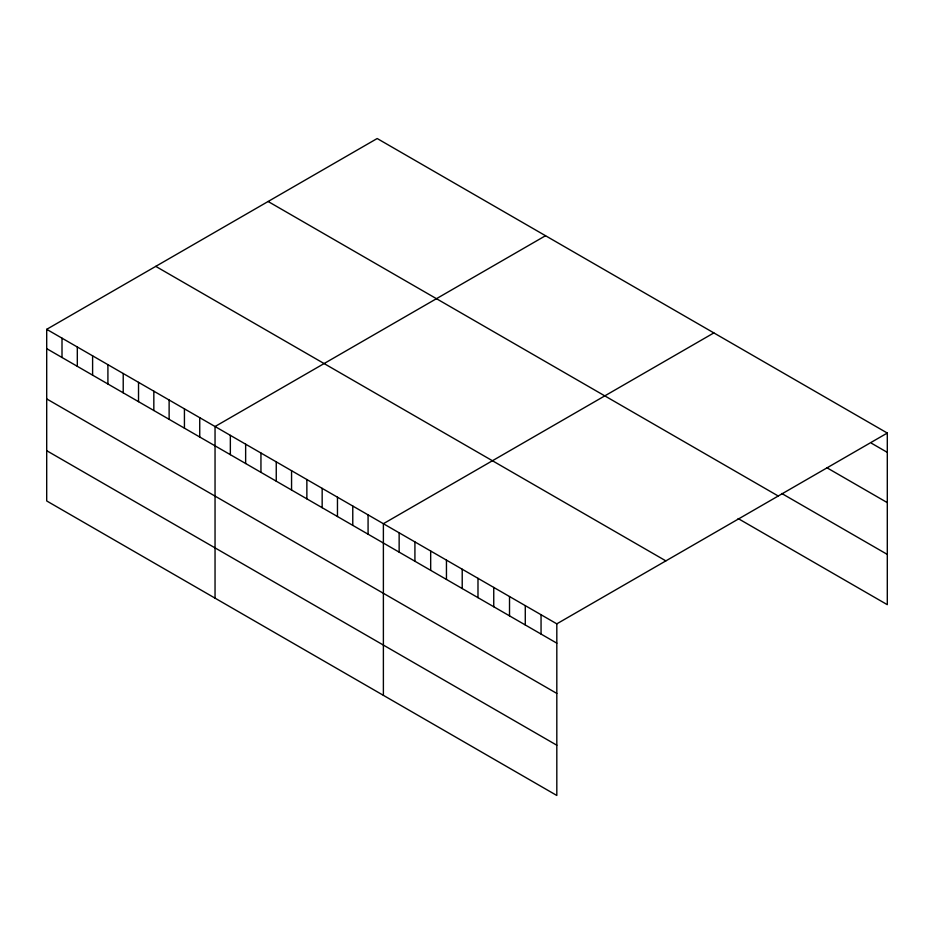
<?xml version="1.0" encoding="UTF-8"?>
<svg xmlns="http://www.w3.org/2000/svg" width="934" height="934" viewBox="0 0 934 934"><rect width="100%" height="100%" fill="white"/><g stroke="black" fill="none" stroke-linecap="round" stroke-linejoin="round"><path stroke-width="1.4" d="M46.7 329.328L556.816 623.842L556.816 795.476L46.7 500.951L46.7 329.328L377.184 138.524L887.3 433.049L887.3 604.672L738.117 518.533M545.526 235.718L215.042 426.523L215.042 598.145M713.856 332.913L383.384 523.705L383.384 695.34M556.816 623.842L887.3 433.049M871.527 443.265L887.3 452.36M826.66 467.607L887.3 502.62M781.781 493.491L887.3 554.411M268.128 201.499L778.244 496.012M155.756 266.365L665.872 560.879M46.7 348.651L556.816 643.164M46.7 398.911L556.816 693.425M46.7 450.69L556.816 745.215M541.055 614.747L541.055 634.058M525.282 605.641L525.282 624.963M509.52 596.534L509.52 615.856M493.747 587.428L493.747 606.75M477.986 578.333L477.986 597.643M462.213 569.226L462.213 588.548M446.452 560.12L446.452 579.442M430.679 551.025L430.679 570.335M414.918 541.918L414.918 561.241M399.145 532.812L399.145 552.134M368.078 514.879L368.078 534.19M352.772 506.041L352.772 525.363M337.466 497.203L337.466 516.525M322.16 488.365L322.16 507.687M306.866 479.527L306.866 498.849M291.56 470.701L291.56 490.011M276.254 461.863L276.254 481.185M260.948 453.025L260.948 472.347M245.642 444.187L245.642 463.509M230.348 435.361L230.348 454.671M199.736 417.685L199.736 437.007M184.43 408.847L184.43 428.169M169.124 400.009L169.124 419.331M153.83 391.183L153.83 410.493M138.524 382.345L138.524 401.667M123.218 373.507L123.218 392.829M107.912 364.669L107.912 383.991M92.606 355.842L92.606 375.153M77.312 347.004L77.312 366.326M62.006 338.166L62.006 357.488"/></g></svg>
